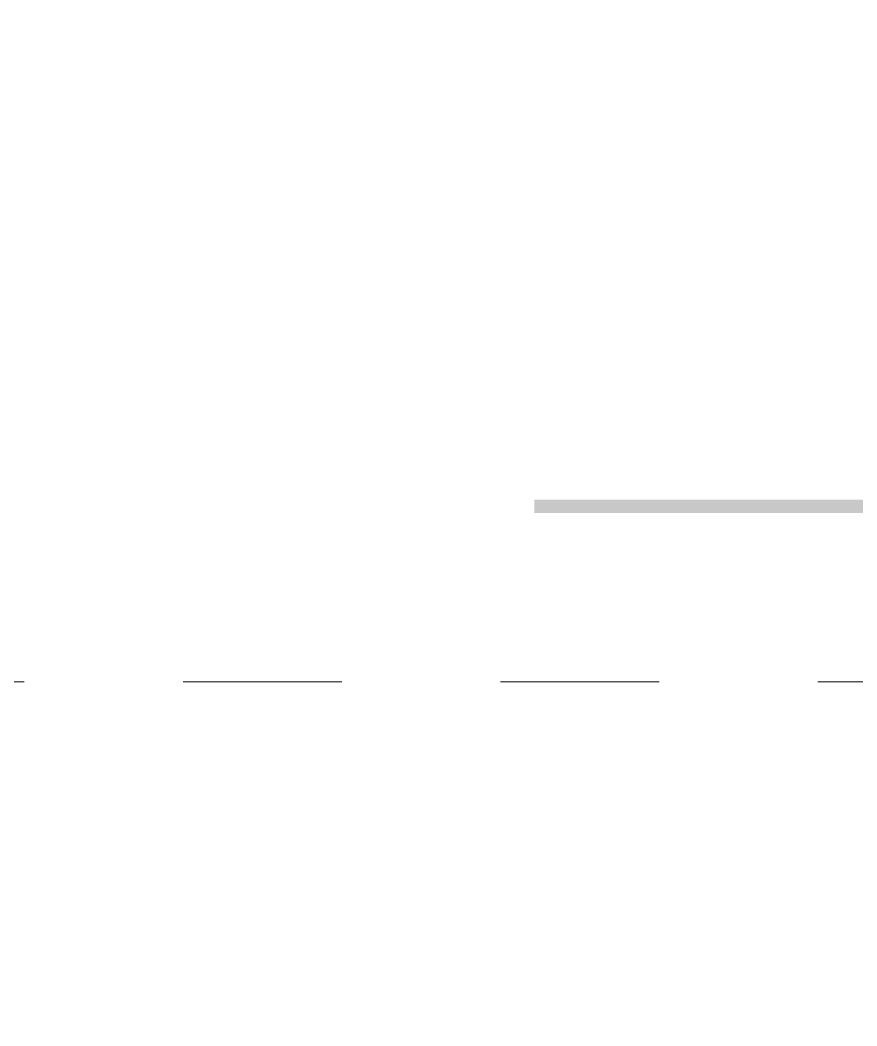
# Model space of a CAD drawing. Header units: millimetres. Extents: x -48147 to 1403542, y -455564 to 18123.
# Drawn here: x 1374101 to 1374845, y -434099 to -433204 of the extents above; entities that cross this region are included whole.
import ezdxf
from ezdxf.enums import TextEntityAlignment as Align

# ---------------------------------------------------------------- set-up
doc = ezdxf.new("R2010")
doc.units = ezdxf.units.MM
doc.header["$MEASUREMENT"] = 0
for name, pattern in [('Dashed', [2822.222233, 1411.111116, -1411.111116]), ('Double Dashed', [546.805537, 264.583325, -105.833328, 70.555556, -105.833328]), ('Hidden Line', [55, 45, -10]), ('Wipeout_Contour', [1000, 0, -1000])]:
    doc.linetypes.add(name, pattern=pattern)
for name, color, linetype, lineweight, true_color in [('0_Pen_No__105', 7, 'Continuous', 15, 0xa6a6a6), ('A-20-M_Floor_Slab_Pen_No__148', 7, 'Continuous', 0, 0x444444), ('New_A-15-MG_Structural_Grid_Phase_2_Pen_No__222', 7, 'Continuous', 13, 0x65af33), ('New_A-20-M_Roof_Pen_No__147', 7, 'Continuous', 0, 0x606060), ('New_A-20-M_Roof_Pen_No__149', 7, 'Continuous', 0, 0x2a2a2a), ('New_A-20-M_Roof_Pen_No__162', 7, 'Continuous', 0, 0xe47200), ('New_A-20-M_Roof_Pen_No__81', 7, 'Continuous', 20, 0x6a6a6a), ('New_A-25-M_Wall_Ext_Pen_No__107', 7, 'Continuous', 15, 0xa6a6a6)]:
    doc.layers.add(name, color=color, linetype=linetype, lineweight=lineweight, true_color=true_color)
for name, color, linetype in [('A-95-P_Drawing', 7, 'Continuous'), ('New_A-15-MG_Structural_Grid_Phase_2', 7, 'Continuous'), ('New_A-20-M_Floor_Slab', 7, 'Continuous'), ('New_A-20-M_Roof', 7, 'Continuous'), ('New_A-25-M_Wall_Ext', 7, 'Continuous'), ('New_A-25-M_Wall_Int', 7, 'Continuous'), ('S-280-M_COLUMN.IFC Import', 7, 'Continuous'), ('S-280-M_STRUCT_FRAME.IFC Import', 7, 'Continuous')]:
    doc.layers.add(name, color=color, linetype=linetype)
for name, color, linetype, lineweight in [('New_A-20-M_Roof_Pen_No__193', 7, 'Continuous', 18), ('New_A-20-M_Roof_Pen_No__195', 7, 'Continuous', 35), ('New_A-20-M_Roof_Pen_No__4', 7, 'Continuous', 20), ('New_A-20-M_Roof_Pen_No__85', 8, 'Continuous', 20), ('New_A-25-M_Wall_Ext_Pen_No__1', 7, 'Continuous', 13), ('New_A-25-M_Wall_Ext_Pen_No__87', 8, 'Continuous', 20), ('New_A-25-M_Wall_Int_Pen_No__87', 8, 'Continuous', 20), ('S-280-M_COLUMN.IFC Import_Pen_No__88', 8, 'Continuous', 20), ('S-280-M_STRUCT_FRAME.IFC Import_Pen_No__1', 7, 'Continuous', 13), ('S-280-M_STRUCT_FRAME.IFC Import_Pen_No__160', 5, 'Continuous', 200)]:
    doc.layers.add(name, color=color, linetype=linetype, lineweight=lineweight)
doc.styles.add('GENERATED_STYLE_2', font='')
doc.styles.get('GENERATED_STYLE_2').set_extended_font_data('Swis721 BT')
pattern_1 = [(60, (1418663.247, -449992.53), (-43.30127, 25), []), (120, (1418663.247, -449992.53), (43.30127, 25), [])]

# ---------------------------------------------------------------- blocks, each defined once
blk = doc.blocks.new('*X27', base_point=(1418663.25, -449992.53))
at = {"layer": 'New_A-25-M_Wall_Ext_Pen_No__107', "linetype": 'Continuous'}
for p, q in [((1374170.53, -433214.91), (1374201.01, -433192.05)), ((1374110.73, -433193.71), (1374119.5, -433210.07)), ((1374260.51, -433212.12), (1374256.27, -433202.5)), ((1374119.5, -433210.07), (1374134.95, -433220.34)), ((1374134.95, -433220.34), (1374153.42, -433222.09)), ((1374153.42, -433222.09), (1374170.53, -433214.91)), ((1374261.96, -433222.53), (1374260.51, -433212.12)), ((1374134.95, -433224.72), (1374119.5, -433234.99)), ((1374153.42, -433222.97), (1374134.95, -433224.72)), ((1374170.53, -433230.15), (1374153.42, -433222.97)), ((1374260.51, -433232.94), (1374261.96, -433222.53)), ((1374119.5, -433234.99), (1374110.73, -433251.35)), ((1374170.53, -433230.15), (1374201.01, -433253.01)), ((1374256.27, -433242.56), (1374260.51, -433232.94)), ((1374249.57, -433250.65), (1374256.27, -433242.56)), ((1374110.73, -433251.35), (1374110.73, -433269.9)), ((1374201.01, -433253.01), (1374210.21, -433258.09)), ((1374240.9, -433256.6), (1374249.57, -433250.65)), ((1374210.21, -433263.16), (1374201.01, -433268.24)), ((1374210.21, -433258.09), (1374220.45, -433260.47)), ((1374220.45, -433260.78), (1374210.21, -433263.16)), ((1374220.45, -433260.47), (1374230.94, -433259.96)), ((1374230.94, -433261.29), (1374220.45, -433260.78)), ((1374230.94, -433259.96), (1374240.9, -433256.6)), ((1374240.9, -433264.65), (1374230.94, -433261.29)), ((1374249.57, -433270.6), (1374240.9, -433264.65)), ((1374110.73, -433269.9), (1374119.5, -433286.26)), ((1374170.53, -433291.1), (1374201.01, -433268.24)), ((1374256.27, -433278.69), (1374249.57, -433270.6)), ((1374260.51, -433288.31), (1374256.27, -433278.69)), ((1374119.5, -433286.26), (1374134.95, -433296.53)), ((1374153.42, -433298.28), (1374170.53, -433291.1)), ((1374261.96, -433298.72), (1374260.51, -433288.31)), ((1374134.95, -433300.91), (1374119.5, -433311.18)), ((1374134.95, -433296.53), (1374153.42, -433298.28)), ((1374153.42, -433299.16), (1374134.95, -433300.91)), ((1374170.53, -433306.34), (1374153.42, -433299.16)), ((1374260.51, -433309.13), (1374261.96, -433298.72)), ((1374170.53, -433306.34), (1374201.01, -433329.2)), ((1374256.27, -433318.75), (1374260.51, -433309.13)), ((1374119.5, -433311.18), (1374110.73, -433327.54)), ((1374249.57, -433326.84), (1374256.27, -433318.75)), ((1374110.73, -433327.54), (1374110.73, -433346.09)), ((1374240.9, -433332.79), (1374249.57, -433326.84)), ((1374201.01, -433329.2), (1374210.21, -433334.28)), ((1374210.21, -433334.28), (1374220.45, -433336.66)), ((1374220.45, -433336.66), (1374230.94, -433336.15)), ((1374230.94, -433336.15), (1374240.9, -433332.79)), ((1374170.53, -433367.29), (1374201.01, -433344.43)), ((1374210.21, -433339.35), (1374201.01, -433344.43)), ((1374220.45, -433336.97), (1374210.21, -433339.35)), ((1374230.94, -433337.48), (1374220.45, -433336.97)), ((1374240.9, -433340.84), (1374230.94, -433337.48)), ((1374249.57, -433346.79), (1374240.9, -433340.84)), ((1374110.73, -433346.09), (1374119.5, -433362.45)), ((1374256.27, -433354.88), (1374249.57, -433346.79)), ((1374119.5, -433362.45), (1374134.95, -433372.72)), ((1374260.51, -433364.5), (1374256.27, -433354.88)), ((1374153.42, -433374.47), (1374170.53, -433367.29)), ((1374261.96, -433374.91), (1374260.51, -433364.5)), ((1374134.95, -433377.1), (1374119.5, -433387.37)), ((1374134.95, -433372.72), (1374153.42, -433374.47)), ((1374153.42, -433375.35), (1374134.95, -433377.1)), ((1374170.53, -433382.53), (1374153.42, -433375.35)), ((1374260.51, -433385.32), (1374261.96, -433374.91)), ((1374119.5, -433387.37), (1374110.73, -433403.73)), ((1374170.53, -433382.53), (1374201.01, -433405.39)), ((1374256.27, -433394.94), (1374260.51, -433385.32)), ((1374249.57, -433403.03), (1374256.27, -433394.94)), ((1374110.73, -433403.73), (1374110.73, -433422.28)), ((1374201.01, -433405.39), (1374210.21, -433410.47)), ((1374240.9, -433408.98), (1374249.57, -433403.03)), ((1374210.21, -433415.54), (1374201.01, -433420.62)), ((1374210.21, -433410.47), (1374220.45, -433412.85)), ((1374220.45, -433413.16), (1374210.21, -433415.54)), ((1374220.45, -433412.85), (1374230.94, -433412.34)), ((1374230.94, -433413.67), (1374220.45, -433413.16)), ((1374230.94, -433412.34), (1374240.9, -433408.98)), ((1374240.9, -433417.03), (1374230.94, -433413.67)), ((1374249.57, -433422.98), (1374240.9, -433417.03)), ((1374110.73, -433422.28), (1374119.5, -433438.64)), ((1374170.53, -433443.48), (1374201.01, -433420.62)), ((1374256.27, -433431.07), (1374249.57, -433422.98)), ((1374260.51, -433440.69), (1374256.27, -433431.07)), ((1374119.5, -433438.64), (1374134.95, -433448.91)), ((1374153.42, -433450.66), (1374170.53, -433443.48)), ((1374261.96, -433451.1), (1374260.51, -433440.69)), ((1374134.95, -433448.91), (1374153.42, -433450.66)), ((1374153.42, -433451.54), (1374134.95, -433453.29)), ((1374170.53, -433458.72), (1374153.42, -433451.54)), ((1374260.51, -433461.51), (1374261.96, -433451.1)), ((1374134.95, -433453.29), (1374119.5, -433463.56)), ((1374170.53, -433458.72), (1374201.01, -433481.58)), ((1374256.27, -433471.13), (1374260.51, -433461.51)), ((1374119.5, -433463.56), (1374110.73, -433479.92)), ((1374110.73, -433479.92), (1374110.73, -433498.47)), ((1374240.9, -433485.17), (1374249.57, -433479.22)), ((1374249.57, -433479.22), (1374256.27, -433471.13)), ((1374201.01, -433481.58), (1374210.21, -433486.66)), ((1374210.21, -433486.66), (1374220.45, -433489.04)), ((1374220.45, -433489.04), (1374230.94, -433488.53)), ((1374230.94, -433488.53), (1374240.9, -433485.17)), ((1374170.53, -433519.67), (1374201.01, -433496.81)), ((1374210.21, -433491.73), (1374201.01, -433496.81)), ((1374220.45, -433489.35), (1374210.21, -433491.73)), ((1374230.94, -433489.86), (1374220.45, -433489.35)), ((1374240.9, -433493.22), (1374230.94, -433489.86)), ((1374249.57, -433499.17), (1374240.9, -433493.22)), ((1374110.73, -433498.47), (1374119.5, -433514.83)), ((1374256.27, -433507.26), (1374249.57, -433499.17)), ((1374119.5, -433514.83), (1374134.95, -433525.1)), ((1374260.51, -433516.88), (1374256.27, -433507.26)), ((1374153.42, -433526.85), (1374170.53, -433519.67)), ((1374261.96, -433527.29), (1374260.51, -433516.88)), ((1374134.95, -433529.48), (1374119.5, -433539.75)), ((1374134.95, -433525.1), (1374153.42, -433526.85)), ((1374153.42, -433527.73), (1374134.95, -433529.48)), ((1374170.53, -433534.91), (1374153.42, -433527.73)), ((1374260.51, -433537.7), (1374261.96, -433527.29)), ((1374119.5, -433539.75), (1374110.73, -433556.11)), ((1374170.53, -433534.91), (1374201.01, -433557.77)), ((1374256.27, -433547.32), (1374260.51, -433537.7)), ((1374249.57, -433555.41), (1374256.27, -433547.32)), ((1374110.73, -433556.11), (1374110.73, -433574.66)), ((1374201.01, -433557.77), (1374210.21, -433562.85)), ((1374240.9, -433561.36), (1374249.57, -433555.41)), ((1374210.21, -433567.92), (1374201.01, -433573.01)), ((1374210.21, -433562.85), (1374220.45, -433565.23)), ((1374220.45, -433565.54), (1374210.21, -433567.92)), ((1374220.45, -433565.23), (1374230.94, -433564.72)), ((1374230.94, -433566.05), (1374220.45, -433565.54)), ((1374230.94, -433564.72), (1374240.9, -433561.36)), ((1374240.9, -433569.41), (1374230.94, -433566.05)), ((1374249.57, -433575.36), (1374240.9, -433569.41)), ((1374110.73, -433574.66), (1374119.5, -433591.02)), ((1374170.53, -433595.86), (1374201.01, -433573.01)), ((1374256.27, -433583.45), (1374249.57, -433575.36)), ((1374260.51, -433593.07), (1374256.27, -433583.45)), ((1374119.5, -433591.02), (1374134.95, -433601.29)), ((1374153.42, -433603.05), (1374170.53, -433595.86)), ((1374261.96, -433603.48), (1374260.51, -433593.07)), ((1374134.95, -433601.29), (1374153.42, -433603.05)), ((1374153.42, -433603.92), (1374134.95, -433605.67)), ((1374170.53, -433611.1), (1374153.42, -433603.92)), ((1374260.51, -433613.89), (1374261.96, -433603.48)), ((1374134.95, -433605.67), (1374119.5, -433615.94)), ((1374170.53, -433611.1), (1374201.01, -433633.96)), ((1374256.27, -433623.51), (1374260.51, -433613.89)), ((1374119.5, -433615.94), (1374110.73, -433632.3)), ((1374240.9, -433637.55), (1374249.57, -433631.6)), ((1374249.57, -433631.6), (1374256.27, -433623.51)), ((1374110.73, -433632.3), (1374110.73, -433650.86)), ((1374201.01, -433633.96), (1374210.21, -433639.04)), ((1374210.21, -433639.04), (1374220.45, -433641.42)), ((1374220.45, -433641.42), (1374230.94, -433640.91)), ((1374230.94, -433640.91), (1374240.9, -433637.55)), ((1374170.53, -433672.05), (1374201.01, -433649.2)), ((1374210.21, -433644.11), (1374201.01, -433649.2)), ((1374220.45, -433641.73), (1374210.21, -433644.11)), ((1374230.94, -433642.24), (1374220.45, -433641.73)), ((1374240.9, -433645.6), (1374230.94, -433642.24)), ((1374249.57, -433651.55), (1374240.9, -433645.6)), ((1374110.73, -433650.86), (1374119.5, -433667.21)), ((1374256.27, -433659.64), (1374249.57, -433651.55)), ((1374119.5, -433667.21), (1374134.95, -433677.48)), ((1374260.51, -433669.26), (1374256.27, -433659.64)), ((1374153.42, -433679.24), (1374170.53, -433672.05)), ((1374261.96, -433679.67), (1374260.51, -433669.26)), ((1374134.95, -433681.86), (1374119.5, -433692.13)), ((1374134.95, -433677.48), (1374153.42, -433679.24)), ((1374153.42, -433680.11), (1374134.95, -433681.86)), ((1374170.53, -433687.29), (1374153.42, -433680.11)), ((1374260.51, -433690.08), (1374261.96, -433679.67)), ((1374119.5, -433692.13), (1374110.73, -433708.49)), ((1374170.53, -433687.29), (1374201.01, -433710.15)), ((1374256.27, -433699.7), (1374260.51, -433690.08)), ((1374249.57, -433707.79), (1374256.27, -433699.7)), ((1374110.73, -433708.49), (1374110.73, -433727.05)), ((1374201.01, -433710.15), (1374210.21, -433715.23)), ((1374240.9, -433713.75), (1374249.57, -433707.79)), ((1374210.21, -433720.3), (1374201.01, -433725.39)), ((1374210.21, -433715.23), (1374220.45, -433717.61)), ((1374220.45, -433717.92), (1374210.21, -433720.3)), ((1374220.45, -433717.61), (1374230.94, -433717.1)), ((1374230.94, -433718.43), (1374220.45, -433717.92)), ((1374230.94, -433717.1), (1374240.9, -433713.75)), ((1374240.9, -433721.79), (1374230.94, -433718.43)), ((1374110.73, -433727.05), (1374119.5, -433743.4)), ((1374170.53, -433748.24), (1374201.01, -433725.39)), ((1374249.57, -433727.74), (1374240.9, -433721.79)), ((1374256.27, -433735.83), (1374249.57, -433727.74)), ((1374260.51, -433745.45), (1374256.27, -433735.83)), ((1374119.5, -433743.4), (1374134.95, -433753.67)), ((1374153.42, -433755.43), (1374170.53, -433748.24)), ((1374261.96, -433755.86), (1374260.51, -433745.45)), ((1374134.95, -433753.67), (1374153.42, -433755.43)), ((1374153.42, -433756.3), (1374134.95, -433758.05)), ((1374170.53, -433763.48), (1374153.42, -433756.3)), ((1374260.51, -433766.27), (1374261.96, -433755.86)), ((1374134.95, -433758.05), (1374119.5, -433768.32)), ((1374170.53, -433763.48), (1374201.01, -433786.34)), ((1374256.27, -433775.89), (1374260.51, -433766.27)), ((1374119.5, -433768.32), (1374110.73, -433784.68)), ((1374240.9, -433789.94), (1374249.57, -433783.98)), ((1374249.57, -433783.98), (1374256.27, -433775.89)), ((1374110.73, -433784.68), (1374110.73, -433803.24)), ((1374201.01, -433786.34), (1374210.21, -433791.42)), ((1374210.21, -433791.42), (1374220.45, -433793.8)), ((1374230.94, -433793.29), (1374240.9, -433789.94)), ((1374170.53, -433824.43), (1374201.01, -433801.58)), ((1374210.21, -433796.49), (1374201.01, -433801.58)), ((1374220.45, -433794.11), (1374210.21, -433796.49)), ((1374220.45, -433793.8), (1374230.94, -433793.29)), ((1374230.94, -433794.62), (1374220.45, -433794.11)), ((1374240.9, -433797.98), (1374230.94, -433794.62)), ((1374249.57, -433803.93), (1374240.9, -433797.98)), ((1374110.73, -433803.24), (1374119.5, -433819.59)), ((1374256.27, -433812.03), (1374249.57, -433803.93)), ((1374119.5, -433819.59), (1374134.95, -433829.86)), ((1374260.51, -433821.64), (1374256.27, -433812.03)), ((1374153.42, -433831.62), (1374170.53, -433824.43)), ((1374261.96, -433832.05), (1374260.51, -433821.64)), ((1374134.95, -433834.24), (1374119.5, -433844.51)), ((1374134.95, -433829.86), (1374153.42, -433831.62)), ((1374153.42, -433832.49), (1374134.95, -433834.24)), ((1374170.53, -433839.67), (1374153.42, -433832.49)), ((1374260.51, -433842.46), (1374261.96, -433832.05)), ((1374119.5, -433844.51), (1374110.73, -433860.87)), ((1374170.53, -433839.67), (1374201.01, -433862.53)), ((1374256.27, -433852.08), (1374260.51, -433842.46)), ((1374249.57, -433860.17), (1374256.27, -433852.08)), ((1374110.73, -433860.87), (1374110.73, -433879.43)), ((1374201.01, -433862.53), (1374210.21, -433867.62)), ((1374240.9, -433866.13), (1374249.57, -433860.17)), ((1374210.21, -433872.68), (1374201.01, -433877.77)), ((1374210.21, -433867.62), (1374220.45, -433869.99)), ((1374220.45, -433870.3), (1374210.21, -433872.68)), ((1374220.45, -433869.99), (1374230.94, -433869.48)), ((1374230.94, -433870.81), (1374220.45, -433870.3)), ((1374230.94, -433869.48), (1374240.9, -433866.13)), ((1374240.9, -433874.17), (1374230.94, -433870.81)), ((1374110.73, -433879.43), (1374119.5, -433895.78)), ((1374170.53, -433900.62), (1374201.01, -433877.77)), ((1374249.57, -433880.12), (1374240.9, -433874.17)), ((1374256.27, -433888.22), (1374249.57, -433880.12)), ((1374260.51, -433897.83), (1374256.27, -433888.22)), ((1374119.5, -433895.78), (1374134.95, -433906.05)), ((1374261.96, -433908.24), (1374260.51, -433897.83)), ((1374134.95, -433906.05), (1374153.42, -433907.81)), ((1374153.42, -433908.68), (1374134.95, -433910.43)), ((1374153.42, -433907.81), (1374170.53, -433900.62)), ((1374170.53, -433915.86), (1374153.42, -433908.68)), ((1374260.51, -433918.65), (1374261.96, -433908.24)), ((1374134.95, -433910.43), (1374119.5, -433920.7)), ((1374170.53, -433915.86), (1374201.01, -433938.72)), ((1374119.5, -433920.7), (1374110.73, -433937.06)), ((1374256.27, -433928.27), (1374260.51, -433918.65)), ((1374249.57, -433936.36), (1374256.27, -433928.27)), ((1374110.73, -433937.06), (1374110.73, -433955.62)), ((1374201.01, -433938.72), (1374210.21, -433943.81)), ((1374210.21, -433943.81), (1374220.45, -433946.18)), ((1374230.94, -433945.68), (1374240.9, -433942.32)), ((1374240.9, -433942.32), (1374249.57, -433936.36)), ((1374170.53, -433976.81), (1374201.01, -433953.96)), ((1374210.21, -433948.87), (1374201.01, -433953.96)), ((1374220.45, -433946.49), (1374210.21, -433948.87)), ((1374220.45, -433946.18), (1374230.94, -433945.68)), ((1374230.94, -433947), (1374220.45, -433946.49)), ((1374240.9, -433950.36), (1374230.94, -433947)), ((1374249.57, -433956.31), (1374240.9, -433950.36)), ((1374110.73, -433955.62), (1374119.5, -433971.97)), ((1374256.27, -433964.41), (1374249.57, -433956.31)), ((1374119.5, -433971.97), (1374134.95, -433982.25)), ((1374260.51, -433974.02), (1374256.27, -433964.41)), ((1374153.42, -433984), (1374170.53, -433976.81)), ((1374261.96, -433984.43), (1374260.51, -433974.02)), ((1374134.95, -433986.62), (1374119.5, -433996.9)), ((1374134.95, -433982.25), (1374153.42, -433984)), ((1374153.42, -433984.87), (1374134.95, -433986.62)), ((1374170.53, -433992.05), (1374153.42, -433984.87)), ((1374260.51, -433994.84), (1374261.96, -433984.43)), ((1374119.5, -433996.9), (1374110.73, -434013.25)), ((1374170.53, -433992.05), (1374201.01, -434014.91)), ((1374256.27, -434004.46), (1374260.51, -433994.84)), ((1374249.57, -434012.55), (1374256.27, -434004.46)), ((1374110.73, -434013.25), (1374110.73, -434031.81)), ((1374201.01, -434014.91), (1374210.21, -434020)), ((1374240.9, -434018.51), (1374249.57, -434012.55)), ((1374210.21, -434025.06), (1374201.01, -434030.15)), ((1374210.21, -434020), (1374220.45, -434022.38)), ((1374220.45, -434022.68), (1374210.21, -434025.06)), ((1374220.45, -434022.38), (1374230.94, -434021.87)), ((1374230.94, -434023.19), (1374220.45, -434022.68)), ((1374230.94, -434021.87), (1374240.9, -434018.51)), ((1374240.9, -434026.55), (1374230.94, -434023.19)), ((1374110.73, -434031.81), (1374119.5, -434048.16)), ((1374170.53, -434053.01), (1374201.01, -434030.15)), ((1374249.57, -434032.5), (1374240.9, -434026.55)), ((1374256.27, -434040.6), (1374249.57, -434032.5)), ((1374260.51, -434050.21), (1374256.27, -434040.6)), ((1374119.5, -434048.16), (1374134.95, -434058.44)), ((1374261.96, -434060.62), (1374260.51, -434050.21)), ((1374134.95, -434058.44), (1374153.42, -434060.19)), ((1374153.42, -434061.06), (1374134.95, -434062.81)), ((1374153.42, -434060.19), (1374170.53, -434053.01)), ((1374170.53, -434068.24), (1374153.42, -434061.06)), ((1374260.51, -434071.03), (1374261.96, -434060.62)), ((1374134.95, -434062.81), (1374119.5, -434073.09)), ((1374170.53, -434068.24), (1374201.01, -434091.1)), ((1374119.5, -434073.09), (1374110.73, -434089.44)), ((1374256.27, -434080.65), (1374260.51, -434071.03)), ((1374249.57, -434088.75), (1374256.27, -434080.65)), ((1374110.73, -434089.44), (1374110.73, -434108)), ((1374201.01, -434091.1), (1374210.21, -434096.19)), ((1374210.21, -434096.19), (1374220.45, -434098.57)), ((1374230.94, -434098.06), (1374240.9, -434094.7)), ((1374240.9, -434094.7), (1374249.57, -434088.75)), ((1374220.45, -434098.57), (1374230.94, -434098.06))]:
    blk.add_line(p, q, dxfattribs=at)
blk = doc.blocks.new('Section Elem_6_1', base_point=(1418663.25, -449992.53))
at = {"layer": 'New_A-25-M_Wall_Ext_Pen_No__107', "linetype": 'Continuous', "lineweight": 0, "true_color": 0x535353}
blk.add_hatch(color=251, dxfattribs=at).paths.add_polyline_path([(1374283.77, -434822.53), (1374286.77, -434822.53), (1374286.77, -432569.35), (1374283.77, -432569.35)])
at = {"layer": 'New_A-25-M_Wall_Ext_Pen_No__1', "linetype": 'Continuous'}
blk.add_line((1374446.27, -432569.35), (1374446.27, -434817.53), dxfattribs=at)
at = {"color": 254, "linetype": 'Wipeout_Contour', "lineweight": 0, "ltscale": 5763684.67089201}
blk.add_wipeout([(1374101.27, -434822.53), (1374105.77, -434822.53), (1374105.77, -432569.35), (1374101.27, -432569.35)], dxfattribs=at).dxf.layer = 'New_A-25-M_Wall_Ext'
at = {"layer": 'New_A-25-M_Wall_Ext_Pen_No__107', "linetype": 'Continuous'}
h = blk.add_hatch(dxfattribs=at)
h.set_pattern_fill('Plaster_0001', color=256, style=0, pattern_type=2)
h.set_pattern_definition([(0, (1418663.25, -449992.53), (0, 86.60254), [0, -50]), (0, (1418688.25, -449949.23), (0, 86.60254), [0, -50])])
h.paths.add_polyline_path([(1374101.27, -434822.53), (1374105.77, -434822.53), (1374105.77, -432569.35), (1374101.27, -432569.35)])
at = {"layer": 'New_A-25-M_Wall_Ext_Pen_No__1', "linetype": 'Continuous'}
blk.add_line((1374101.27, -432569.35), (1374101.27, -434822.53), dxfattribs=at)
at = {"color": 254, "linetype": 'Wipeout_Contour', "lineweight": 0, "ltscale": 5763998.416378247}
blk.add_wipeout([(1374105.77, -434822.53), (1374265.77, -434822.53), (1374265.77, -432569.35), (1374105.77, -432569.35)], dxfattribs=at).dxf.layer = 'New_A-25-M_Wall_Ext'
at = {"layer": 'New_A-25-M_Wall_Ext_Pen_No__1', "linetype": 'Continuous'}
blk.add_line((1374105.77, -432569.35), (1374105.77, -434822.53), dxfattribs=at)
at = {"layer": 'New_A-25-M_Wall_Ext'}
blk.add_blockref('*X27', (1418663.25, -449992.53), dxfattribs=at)
at = {"color": 254, "linetype": 'Wipeout_Contour', "lineweight": 0, "ltscale": 5764315.02281321}
blk.add_wipeout([(1374265.77, -434822.53), (1374271.77, -434822.53), (1374271.77, -432569.35), (1374265.77, -432569.35)], dxfattribs=at).dxf.layer = 'New_A-25-M_Wall_Ext'
at = {"layer": 'New_A-25-M_Wall_Ext_Pen_No__107', "linetype": 'Continuous'}
blk.add_hatch(color=256, dxfattribs=at).paths.add_polyline_path([(1374271.77, -434822.53), (1374283.77, -434822.53), (1374283.77, -432569.35), (1374271.77, -432569.35)])
at = {"layer": 'New_A-25-M_Wall_Ext_Pen_No__1', "linetype": 'Continuous'}
for p, q in [((1374265.77, -432569.35), (1374265.77, -434822.53)), ((1374271.77, -432569.35), (1374271.77, -434822.53))]:
    blk.add_line(p, q, dxfattribs=at)
at = {"color": 254, "linetype": 'Wipeout_Contour', "lineweight": 0, "ltscale": 5764658.334535238}
blk.add_wipeout([(1374286.77, -434822.53), (1374430.77, -434822.53), (1374430.77, -432569.35), (1374286.77, -432569.35)], dxfattribs=at).dxf.layer = 'New_A-25-M_Wall_Ext'
at = {"layer": 'New_A-25-M_Wall_Ext_Pen_No__107', "linetype": 'Continuous', "lineweight": 0, "true_color": 0x535353}
blk.add_hatch(color=251, dxfattribs=at).paths.add_polyline_path([(1374430.77, -434822.53), (1374433.77, -434822.53), (1374433.77, -432569.35), (1374430.77, -432569.35)])
at = {"layer": 'New_A-25-M_Wall_Ext_Pen_No__107', "linetype": 'Continuous'}
blk.add_hatch(color=256, dxfattribs=at).paths.add_polyline_path([(1374433.77, -434822.53), (1374446.27, -434822.53), (1374446.27, -432569.35), (1374433.77, -432569.35)])
at = {"layer": 'New_A-25-M_Wall_Ext_Pen_No__1', "linetype": 'Continuous'}
for p, q in [((1374283.77, -432569.35), (1374283.77, -434822.53)), ((1374286.77, -432569.35), (1374286.77, -434822.53)), ((1374430.77, -432569.35), (1374430.77, -434822.53)), ((1374433.77, -432569.35), (1374433.77, -434822.53))]:
    blk.add_line(p, q, dxfattribs=at)
blk = doc.blocks.new('Section Elem_121_1', base_point=(1418663.25, -449992.53))
at = {"color": 254, "linetype": 'Wipeout_Contour', "lineweight": 0, "ltscale": 126995719.9776943}
blk.add_wipeout([(1374611.65, -434092.53), (1374446.27, -434092.53), (1374446.27, -434242.53), (1374531.97, -434242.53), (1374531.97, -434252.23), (1374460.12, -434252.23), (1374452.91, -434255.22), (1374449.92, -434262.43), (1374449.92, -434574.03), (1374452.91, -434581.24), (1374460.12, -434584.23), (1374531.97, -434584.23), (1374531.97, -434593.93), (1374446.27, -434593.93), (1374446.27, -434817.53), (1378446.27, -434817.53), (1378446.27, -434695.93), (1374582.02, -434695.93), (1374582.02, -434242.53), (1378446.27, -434242.53), (1378446.27, -434092.53), (1378213.54, -434092.53), (1378211.94, -434219.78), (1378212.39, -434220.91), (1378213.52, -434221.4), (1378262.11, -434222.01), (1378263.25, -434221.55), (1378263.73, -434220.43), (1378263.96, -434202.63), (1378265.56, -434202.65), (1378265.33, -434220.45), (1378264.37, -434222.7), (1378262.09, -434223.61), (1378213.5, -434223), (1378211.25, -434222.03), (1378210.34, -434219.76), (1378211.94, -434092.53), (1378155.13, -434092.53), (1378155.05, -434099.25), (1378153.45, -434099.23), (1378153.53, -434092.53), (1377013.44, -434092.53), (1377012.03, -434204.7), (1377012.49, -434205.83), (1377013.61, -434206.32), (1377062.21, -434206.93), (1377063.34, -434206.47), (1377063.83, -434205.35), (1377064.05, -434187.55), (1377065.65, -434187.57), (1377065.43, -434205.37), (1377064.46, -434207.62), (1377062.19, -434208.53), (1377013.59, -434207.92), (1377011.34, -434206.95), (1377010.43, -434204.68), (1377011.84, -434092.53), (1375813.35, -434092.53), (1375812.13, -434189.62), (1375812.58, -434190.76), (1375813.71, -434191.24), (1375862.3, -434191.85), (1375863.44, -434191.39), (1375863.92, -434190.27), (1375864.15, -434172.47), (1375865.75, -434172.49), (1375865.52, -434190.29), (1375864.56, -434192.54), (1375862.28, -434193.45), (1375813.69, -434192.84), (1375811.43, -434191.87), (1375810.53, -434189.6), (1375811.75, -434092.53), (1374613.25, -434092.53), (1374612.22, -434174.54), (1374612.68, -434175.68), (1374613.8, -434176.16), (1374662.4, -434176.77), (1374663.53, -434176.32), (1374664.02, -434175.19), (1374664.24, -434157.39), (1374665.84, -434157.41), (1374665.62, -434175.21), (1374664.65, -434177.46), (1374662.38, -434178.37), (1374613.78, -434177.76), (1374611.53, -434176.79), (1374610.62, -434174.52)], dxfattribs=at).dxf.layer = 'New_A-25-M_Wall_Int'
at = {"layer": 'New_A-25-M_Wall_Int_Pen_No__87', "linetype": 'Continuous'}
for p, q in [((1374446.27, -434092.53), (1374611.65, -434092.53)), ((1374613.25, -434092.53), (1375811.75, -434092.53))]:
    blk.add_line(p, q, dxfattribs=at)
blk = doc.blocks.new('Section Elem_159_1', base_point=(1418663.25, -449992.53))
at = {"color": 254, "linetype": 'Wipeout_Contour', "lineweight": 0, "ltscale": 5765433.917947453}
blk.add_wipeout([(1374446.27, -433792.53), (1374446.27, -433836.63), (1374603.57, -433838.6), (1374603.57, -433792.53)], dxfattribs=at).dxf.layer = 'New_A-20-M_Floor_Slab'
at = {"color": 254, "linetype": 'Wipeout_Contour', "lineweight": 0, "ltscale": 7212926.923095433}
blk.add_wipeout([(1374678.57, -433792.53), (1374678.57, -433839.55), (1374915.86, -433842.53), (1377386.24, -433842.53), (1377386.24, -433792.53)], dxfattribs=at).dxf.layer = 'New_A-20-M_Floor_Slab'
blk = doc.blocks.new('Section Elem_170_1', base_point=(1418663.25, -449992.53))
at = {"layer": 'New_A-25-M_Wall_Ext_Pen_No__87', "linetype": 'Continuous'}
blk.add_line((1374101.27, -434822.53), (1374101.27, -433792.53), dxfattribs=at)
blk = doc.blocks.new('Section Elem_171_1', base_point=(1418663.25, -449992.53))
at = {"color": 254, "linetype": 'Wipeout_Contour', "lineweight": 0, "ltscale": 8651535.984633615}
blk.add_wipeout([(1374101.27, -430077.53), (1374101.27, -432569.35), (1374446.27, -432569.35), (1374446.27, -433792.53), (1378374.57, -433792.53), (1378374.57, -430077.53)], dxfattribs=at).dxf.layer = 'New_A-25-M_Wall_Ext'
at = {"layer": 'New_A-25-M_Wall_Ext_Pen_No__87', "linetype": 'Continuous'}
for p, q in [((1374101.27, -432569.35), (1374101.27, -433792.53)), ((1374446.27, -433792.53), (1378374.57, -433792.53))]:
    blk.add_line(p, q, dxfattribs=at)
blk = doc.blocks.new('*X207', base_point=(1418663.25, -449992.53))
at = {"layer": 'New_A-20-M_Roof_Pen_No__162', "linetype": 'Continuous'}
blk.add_hatch(color=256, dxfattribs=at).paths.add_polyline_path([(1374714.05, -433839.99), (1374564.05, -433838.11), (1374564.05, -433840.11), (1374714.05, -433841.99)])
blk = doc.blocks.new('Section Elem_175_1', base_point=(1418663.25, -449992.53))
at = {"color": 254, "linetype": 'Wipeout_Contour', "lineweight": 0, "ltscale": 5772610.521442964}
blk.add_wipeout([(1378336.25, -433887.51), (1378336.28, -433885.51), (1374446.27, -433836.63), (1374446.25, -433838.63)], dxfattribs=at).dxf.layer = 'New_A-20-M_Roof'
at = {"layer": 'New_A-20-M_Roof'}
blk.add_blockref('*X207', (1418663.25, -449992.53), dxfattribs=at)
at = {"color": 254, "linetype": 'Wipeout_Contour', "lineweight": 0, "ltscale": 5772698.279094877}
blk.add_wipeout([(1378336.25, -433887.51), (1374446.25, -433838.63), (1374444.36, -433988.62), (1378334.37, -434037.5)], dxfattribs=at).dxf.layer = 'New_A-20-M_Roof'
at = {"layer": 'New_A-20-M_Roof_Pen_No__85', "linetype": 'Continuous'}
h = blk.add_hatch(dxfattribs=at)
h.set_pattern_fill('Batt_Insulation_0001', color=256, style=0, pattern_type=2)
h.set_pattern_definition(pattern_1)
h.paths.add_polyline_path([(1378336.25, -433887.51), (1374446.25, -433838.63), (1374444.36, -433988.62), (1378334.37, -434037.5)])
at = {"layer": 'New_A-20-M_Roof_Pen_No__195', "linetype": 'Hidden Line'}
for p, q in [((1374446.27, -433836.63), (1378336.28, -433885.51)), ((1374446.25, -433838.63), (1378336.25, -433887.51))]:
    blk.add_line(p, q, dxfattribs=at)
at = {"color": 254, "linetype": 'Wipeout_Contour', "lineweight": 0, "ltscale": 5772790.655698232}
blk.add_wipeout([(1374444.36, -433988.62), (1374444.24, -433998.61), (1378334.24, -434047.5), (1378334.37, -434037.5)], dxfattribs=at).dxf.layer = 'New_A-20-M_Roof'
at = {"layer": 'New_A-20-M_Roof_Pen_No__81', "linetype": 'Continuous', "lineweight": 0, "true_color": 0x353535}
blk.add_hatch(color=250, dxfattribs=at).paths.add_polyline_path([(1374444.24, -433998.61), (1374443.8, -434033.61), (1378333.8, -434082.5), (1378334.24, -434047.5)])
at = {"layer": 'New_A-20-M_Roof_Pen_No__85', "linetype": 'Continuous'}
h = blk.add_hatch(dxfattribs=at)
h.set_pattern_fill('Batt_Insulation_0001', color=256, style=0, pattern_type=2)
h.set_pattern_definition(pattern_1)
h.paths.add_polyline_path([(1374444.36, -433988.62), (1374444.24, -433998.61), (1378334.24, -434047.5), (1378334.37, -434037.5)])
at = {"layer": 'New_A-20-M_Roof_Pen_No__147', "linetype": 'Continuous'}
blk.add_line((1374444.24, -433998.61), (1374443.8, -434033.61), dxfattribs=at)
at = {"layer": 'New_A-20-M_Roof_Pen_No__149', "linetype": 'Continuous'}
blk.add_line((1374444.24, -433998.61), (1378334.24, -434047.5), dxfattribs=at)
at = {"layer": 'New_A-20-M_Roof_Pen_No__193', "linetype": 'Continuous', "flags": 128}
blk.add_lwpolyline([(1374446.27, -433836.63), (1374446.25, -433838.63), (1374444.36, -433988.62), (1374444.24, -433998.61)], dxfattribs=at)
at = {"layer": 'New_A-20-M_Roof_Pen_No__195', "linetype": 'Hidden Line'}
blk.add_line((1374444.36, -433988.62), (1378334.37, -434037.5), dxfattribs=at)
at = {"layer": 'New_A-20-M_Roof_Pen_No__4', "linetype": 'Continuous'}
for p, q in [((1374443.8, -434033.61), (1374557.17, -434035.04)), ((1374557.17, -434035.04), (1374610.77, -434035.71)), ((1374610.77, -434035.71), (1375757.07, -434050.12))]:
    blk.add_line(p, q, dxfattribs=at)
blk = doc.blocks.new('Section Elem_196_1', base_point=(1418663.25, -449992.53))
at = {"color": 254, "linetype": 'Wipeout_Contour', "lineweight": 0, "ltscale": 20180407.99819092}
blk.add_wipeout([(1374446.27, -434092.53), (1374611.65, -434092.53), (1374612.32, -434038.93), (1374611.87, -434037.79), (1374610.75, -434037.31), (1374557.15, -434036.64), (1374556.01, -434037.09), (1374555.53, -434038.22), (1374555.33, -434054.01), (1374553.73, -434053.99), (1374553.93, -434038.2), (1374554.89, -434035.94), (1374557.17, -434035.04), (1374446.27, -434033.64)], dxfattribs=at).dxf.layer = 'New_A-25-M_Wall_Int'
at = {"color": 254, "linetype": 'Wipeout_Contour', "lineweight": 0, "ltscale": 24519121.10595562}
blk.add_wipeout([(1374703.74, -434036.88), (1374610.77, -434035.71), (1374613.02, -434036.68), (1374613.92, -434038.95), (1374613.25, -434092.53), (1375811.75, -434092.53), (1375812.23, -434054.01), (1375811.78, -434052.87), (1375810.65, -434052.39), (1375757.05, -434051.72), (1375755.92, -434052.17), (1375755.43, -434053.3), (1375755.24, -434069.09), (1375753.64, -434069.07), (1375753.83, -434053.28), (1375754.8, -434051.02), (1375757.07, -434050.12)], dxfattribs=at).dxf.layer = 'New_A-25-M_Wall_Int'
blk = doc.blocks.new('Section Elem_333_1', base_point=(1418663.25, -449992.53))
at = {"color": 254, "linetype": 'Wipeout_Contour', "lineweight": 0, "ltscale": 5765877.857989126}
blk.add_wipeout([(1374603.57, -433792.53), (1374603.57, -433838.6), (1374678.57, -433839.55), (1374678.57, -433792.53)], dxfattribs=at).dxf.layer = 'S-280-M_COLUMN.IFC Import'
at = {"layer": 'S-280-M_COLUMN.IFC Import_Pen_No__88', "linetype": 'Continuous'}
for p, q in [((1374603.57, -433792.53), (1374603.57, -433838.6)), ((1374678.57, -433792.53), (1374678.57, -433839.55))]:
    blk.add_line(p, q, dxfattribs=at)
blk = doc.blocks.new('Section Elem_342_1', base_point=(1418663.25, -449992.53))
at = {"layer": 'S-280-M_STRUCT_FRAME.IFC Import_Pen_No__160', "linetype": 'Continuous', "lineweight": 0, "true_color": 0x00007f}
blk.add_hatch(color=176, dxfattribs=at).paths.add_polyline_path([(1374662.38, -434178.37), (1374664.65, -434177.46), (1374665.62, -434175.21), (1374665.84, -434157.41), (1374664.24, -434157.39), (1374664.02, -434175.19), (1374663.53, -434176.32), (1374662.4, -434176.77), (1374613.8, -434176.16), (1374612.68, -434175.68), (1374612.22, -434174.54), (1374613.92, -434038.95), (1374613.02, -434036.68), (1374610.77, -434035.71), (1374557.17, -434035.04), (1374554.89, -434035.95), (1374553.93, -434038.2), (1374553.73, -434053.99), (1374555.33, -434054.01), (1374555.53, -434038.22), (1374556.01, -434037.09), (1374557.15, -434036.64), (1374610.74, -434037.31), (1374611.87, -434037.79), (1374612.32, -434038.93), (1374610.62, -434174.52), (1374611.53, -434176.79), (1374613.78, -434177.76)])
at = {"layer": 'S-280-M_STRUCT_FRAME.IFC Import_Pen_No__1', "linetype": 'Continuous'}
for p, q in [((1374557.17, -434035.04), (1374554.89, -434035.95)), ((1374610.77, -434035.71), (1374613.02, -434036.68)), ((1374553.73, -434053.99), (1374555.33, -434054.01)), ((1374664.24, -434157.39), (1374665.84, -434157.41))]:
    blk.add_line(p, q, dxfattribs=at)
at = {"layer": 'S-280-M_STRUCT_FRAME.IFC Import_Pen_No__1', "linetype": 'Continuous', "flags": 128}
for points in [[(1374554.89, -434035.95), (1374553.93, -434038.2), (1374553.73, -434053.99)], [(1374556.01, -434037.09), (1374555.53, -434038.22), (1374555.33, -434054.01)], [(1374611.87, -434037.79), (1374610.74, -434037.31), (1374557.15, -434036.64), (1374556.01, -434037.09)], [(1374611.87, -434037.79), (1374612.32, -434038.93), (1374610.62, -434174.52), (1374611.53, -434176.79)], [(1374613.02, -434036.68), (1374613.92, -434038.95), (1374612.22, -434174.54), (1374612.68, -434175.68)], [(1374664.24, -434157.39), (1374664.02, -434175.19), (1374663.53, -434176.32)], [(1374665.84, -434157.41), (1374665.62, -434175.21), (1374664.65, -434177.46)], [(1374611.53, -434176.79), (1374613.78, -434177.76), (1374662.38, -434178.37), (1374664.65, -434177.46)], [(1374612.68, -434175.68), (1374613.8, -434176.16), (1374662.4, -434176.77), (1374663.53, -434176.32)]]:
    blk.add_lwpolyline(points, dxfattribs=at)
blk = doc.blocks.new('Standard grid marker[4]_1', base_point=(1374446.26, -428587.9))
at = {"layer": 'New_A-15-MG_Structural_Grid_Phase_2_Pen_No__222', "linetype": 'Double Dashed'}
blk.add_line((1374446.26, -429587.9), (1374446.26, -452992.53), dxfattribs=at)
at = {"layer": 'New_A-15-MG_Structural_Grid_Phase_2_Pen_No__222', "style": 'GENERATED_STYLE_2'}
for tag, p in [('AC_MarkerText_1_0', (1374446.26, -428316.2)), ('AC_MarkerText_1_1', (1374446.26, -454220.83))]:
    blk.add_attdef(tag, text='', height=175, rotation=360, dxfattribs=at).set_placement(p, align=Align.MIDDLE_CENTER)
blk = doc.blocks.new('S-22 Building Section_STORY_MARKER', base_point=(1418663.25, -449992.53))
at = {"layer": '0_Pen_No__105', "linetype": 'Dashed', "ltscale": 0.1}
blk.add_line((1369166.12, -433792.53), (1399880.19, -433792.53), dxfattribs=at)

msp = doc.modelspace()

# ---------------------------------------------------------------- block references
at = {"layer": 'New_A-25-M_Wall_Ext'}
msp.add_blockref('Section Elem_6_1', (1418663.25, -449992.53), dxfattribs=at)

# ---------------------------------------------------------------- next in the draw order: block references
at = {"layer": 'New_A-20-M_Floor_Slab'}
msp.add_blockref('Section Elem_159_1', (1418663.25, -449992.53), dxfattribs=at)
at = {"layer": 'New_A-25-M_Wall_Ext'}
msp.add_blockref('Section Elem_170_1', (1418663.25, -449992.53), dxfattribs=at)
at = {"layer": 'New_A-25-M_Wall_Int'}
msp.add_blockref('Section Elem_121_1', (1418663.25, -449992.53), dxfattribs=at)

# ---------------------------------------------------------------- next in the draw order: block references
at = {"layer": 'New_A-20-M_Roof'}
msp.add_blockref('Section Elem_175_1', (1418663.25, -449992.53), dxfattribs=at)
at = {"layer": 'New_A-25-M_Wall_Ext'}
msp.add_blockref('Section Elem_171_1', (1418663.25, -449992.53), dxfattribs=at)

# ---------------------------------------------------------------- next in the draw order: block references
at = {"layer": 'New_A-25-M_Wall_Int'}
msp.add_blockref('Section Elem_196_1', (1418663.25, -449992.53), dxfattribs=at)
at = {"layer": 'S-280-M_COLUMN.IFC Import'}
msp.add_blockref('Section Elem_333_1', (1418663.25, -449992.53), dxfattribs=at)

# ---------------------------------------------------------------- next in the draw order: block references
at = {"layer": 'New_A-15-MG_Structural_Grid_Phase_2', "color": 8, "linetype": 'Continuous', "lineweight": 15}
msp.add_blockref('Standard grid marker[4]_1', (1374446.26, -428587.9), dxfattribs=at)
at = {"layer": 'S-280-M_STRUCT_FRAME.IFC Import'}
msp.add_blockref('Section Elem_342_1', (1418663.25, -449992.53), dxfattribs=at)

# ---------------------------------------------------------------- next in the draw order: wipeouts: each hides what was drawn before it
at = {"color": 254, "linetype": 'Wipeout_Contour', "lineweight": 0, "ltscale": 5773278.242325218}
msp.add_wipeout([(1372053.44, -431582.24), (1375982.01, -431582.24), (1375982.01, -451938.88), (1372053.44, -451938.88)], dxfattribs=at).dxf.layer = 'A-95-P_Drawing'

# ---------------------------------------------------------------- next in the draw order: hatches: boundary and pattern name
at = {"layer": 'A-20-M_Floor_Slab_Pen_No__148', "linetype": 'Continuous'}
msp.add_hatch(color=256, dxfattribs=at).paths.add_polyline_path([(1378375.27, -433630.53), (1378375.27, -433642.53), (1374558.6, -433642.53), (1374558.6, -433630.53)])

# ---------------------------------------------------------------- next in the draw order: block references
at = {"linetype": 'Continuous', "lineweight": 0}
msp.add_blockref('S-22 Building Section_STORY_MARKER', (1418663.25, -449992.53), dxfattribs=at)

doc.saveas('drawing.dxf')
